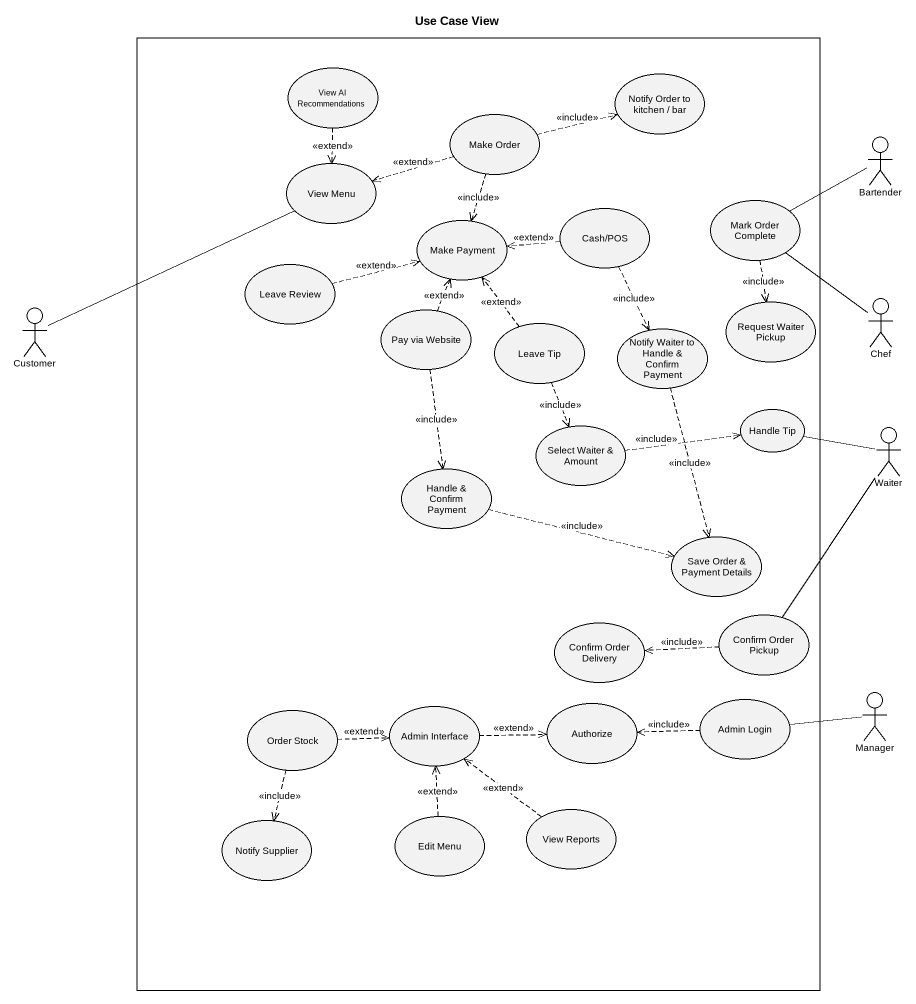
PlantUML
@startuml
title Use Case View
rectangle " " as rectangle1 {
  usecase "View AI Recommendations" as View_AI_Recommendations
  usecase "Notify Order to kitchen / bar" as Notify_Order_to_kitchen_bar
  usecase "Make Order" as Make_Order
  usecase "View Menu" as View_Menu
  usecase "Mark Order Complete" as Mark_Order_Complete
  usecase "Make Payment" as Make_Payment
  usecase "Cash/POS" as Cash_POS
  usecase "Leave Review" as Leave_Review
  usecase "Pay via Website" as Pay_via_Website
  usecase "Request Waiter Pickup" as Request_Waiter_Pickup
  usecase "Leave Tip" as Leave_Tip
  usecase "Notify Waiter to Handle & Confirm Payment" as Notify_Waiter_to_Handle
  usecase "Select Waiter & Amount" as Select_Waiter_Amount
  usecase "Handle Tip" as Handle_Tip
  usecase "Handle & Confirm Payment" as Handle_Confirm_Payment
  usecase "Save Order & Payment Details" as Save_Order_Payment_Details
  usecase "Confirm Order Delivery" as Confirm_Order_Delivery
  usecase "Confirm Order Pickup" as Confirm_Order_Pickup
  usecase Authorize
  usecase "Admin Login" as Admin_Login
  usecase "Order Stock" as Order_Stock
  usecase "Admin Interface" as Admin_Interface
  usecase "Notify Supplier" as Notify_Supplier
  usecase "Edit Menu" as Edit_Menu
  usecase "View Reports" as View_Reports
}
actor Bartender
actor Customer
actor Chef
actor Waiter
actor Manager
View_AI_Recommendations ..> View_Menu : <<extend>>
Make_Order .right.> Notify_Order_to_kitchen_bar : <<include>>
Make_Order .left.> View_Menu : <<extend>>
Make_Order ..> Make_Payment : <<include>>
Bartender -left- Mark_Order_Complete
Mark_Order_Complete ..> Request_Waiter_Pickup : <<include>>
Mark_Order_Complete -- Chef
Cash_POS .left.> Make_Payment : <<extend>>
Cash_POS ..> Notify_Waiter_to_Handle : <<include>>
Leave_Review .right.> Make_Payment : <<extend>>
Customer -right- View_Menu
Pay_via_Website .up.> Make_Payment : <<extend>>
Pay_via_Website ..> Handle_Confirm_Payment : <<include>>
Leave_Tip .up.> Make_Payment : <<extend>>
Leave_Tip ..> Select_Waiter_Amount : <<include>>
Notify_Waiter_to_Handle ..> Save_Order_Payment_Details : <<include>>
Select_Waiter_Amount .right.> Handle_Tip : <<include>>
Handle_Tip -right- Waiter
Waiter -- Confirm_Order_Pickup
Handle_Confirm_Payment .right.> Save_Order_Payment_Details : <<include>>
Confirm_Order_Pickup .left.> Confirm_Order_Delivery : <<include>>
Admin_Login .left.> Authorize : <<include>>
Manager -left- Admin_Login
Order_Stock .right.> Admin_Interface : <<extend>>
Order_Stock ..> Notify_Supplier : <<include>>
Admin_Interface .right.> Authorize : <<extend>>
Edit_Menu .up.> Admin_Interface : <<extend>>
View_Reports .up.> Admin_Interface : <<extend>>
@enduml
